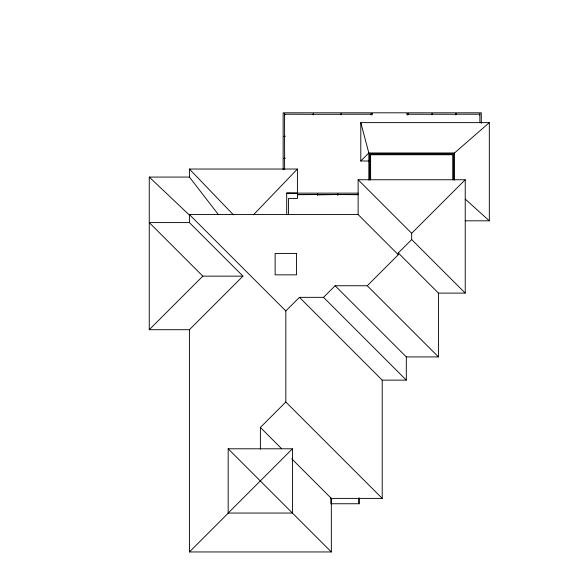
<?xml version="1.0" encoding="UTF-8"?>
<svg xmlns="http://www.w3.org/2000/svg" width="581" height="581" viewBox="0 0 581 581"><rect width="100%" height="100%" fill="white"/><g stroke="black" fill="none" stroke-linecap="round" stroke-linejoin="round"><path stroke-width="0.87" d="M312.818 114.297L285.01 114.21M253.469 214.81L297.421 169.035L189.421 169.035L189.421 177.074L218.434 214.636M242.974 276.149L189.421 329.703L149.259 329.703L202.813 276.149L242.974 276.149L189.421 222.588L149.259 222.588L202.813 276.149M368.826 161.002L360.794 161.002L368.826 152.97L454.516 152.97L489.325 122.627L489.325 220.816L465.228 220.816M330.894 498.396L382.218 498.396L285.823 402.001L285.823 310.958L299.433 297.341L323.53 297.341L406.315 380.134L406.315 356.923L335.135 285.743L323.53 297.341M411.675 239.554L398.283 252.938L438.452 293.107L465.228 293.107L411.675 239.554L411.675 233.301L465.228 179.747L358.121 179.747L358.121 214.556L398.283 254.725L367.265 285.743L335.135 285.743M260.382 449.222L260.382 427.434L285.823 402.001M228.18 513.052L292.446 448.793L228.18 448.793L228.18 513.052L292.446 513.052L292.446 448.793M291.706 458.758L331.337 498.396L331.337 551.95L189.421 551.95L228.42 512.958M407.179 113.891L408.073 113.709M284.545 114.813L284.639 135.932M479.884 114.813L479.884 122.736M360.794 161.002L360.794 122.627L489.325 122.627M284.545 136.767L284.639 157.887M284.545 158.729L284.639 169.238M149.259 329.703L149.259 177.074L189.421 177.074M286.709 193.139L358.121 193.139M297.421 194.541L317.226 194.541L297.421 194.715M358.121 194.541L338.287 194.541L358.121 194.715M189.421 222.588L189.421 214.556L358.121 214.556M406.315 356.923L438.452 356.923L438.452 293.107M299.433 297.341L382.218 380.134L406.315 380.134M297.421 193.139L286.709 193.023L286.709 214.556M465.228 199.101L489.325 220.816M149.259 177.074L189.696 215.384M358.121 179.747L411.675 233.301M367.265 285.743L438.452 356.923M189.421 214.556L285.823 310.958M260.382 427.434L281.48 448.532M228.18 448.793L331.337 551.95M189.421 169.035L233.373 214.81M360.794 122.627L368.826 152.97L368.826 180.074M481.293 123.317L481.293 112.808L283.143 112.808L283.143 169.797M479.427 114.21L456.303 114.21M465.228 179.747L465.228 293.107M455.468 114.297L432.446 114.21M454.516 152.97L454.516 180.125M453.623 179.747L453.623 153.863L369.719 153.863L369.719 179.747M452.73 179.747L452.73 154.757L370.613 154.757L370.613 180.074M431.61 114.297L408.487 114.21M398.283 252.938L398.283 254.725M382.218 380.134L382.218 498.396M370.671 114.21L341.519 114.21M359.457 498.004L359.457 503.749L330.894 503.749L330.894 498.004M358.564 498.004L358.564 503.749M340.684 114.297L313.66 114.297M297.421 169.035L297.421 198.491L288.496 198.491L288.496 214.556M189.421 329.703L189.421 551.95M479.993 113.854L479.485 114.856L479.993 113.854M284.312 113.767L284.922 114.813L284.312 113.767M313.312 113.585L313.174 114.813L313.312 113.585M341.17 113.585L341.032 114.813L341.17 113.585M372.196 113.585L371.085 113.585L371.085 114.813L372.196 114.813L372.196 113.585M408.182 113.585L406.954 113.585L406.954 114.813L408.182 114.813L408.182 113.585M432.097 113.585L431.959 114.813L432.097 113.585M455.954 113.585L455.816 114.813L455.954 113.585M285.01 136.281L284.087 136.419L285.01 136.281M285.01 158.235L284.087 158.381L285.01 158.235M317.713 193.981L317.575 195.1L317.713 193.981M337.939 193.981L337.801 195.1L337.939 193.981M337.452 194.541L318.061 194.715L337.452 194.541M296.557 253.425L275.133 253.425L275.133 274.849L296.557 274.849L296.557 253.425"/></g></svg>
